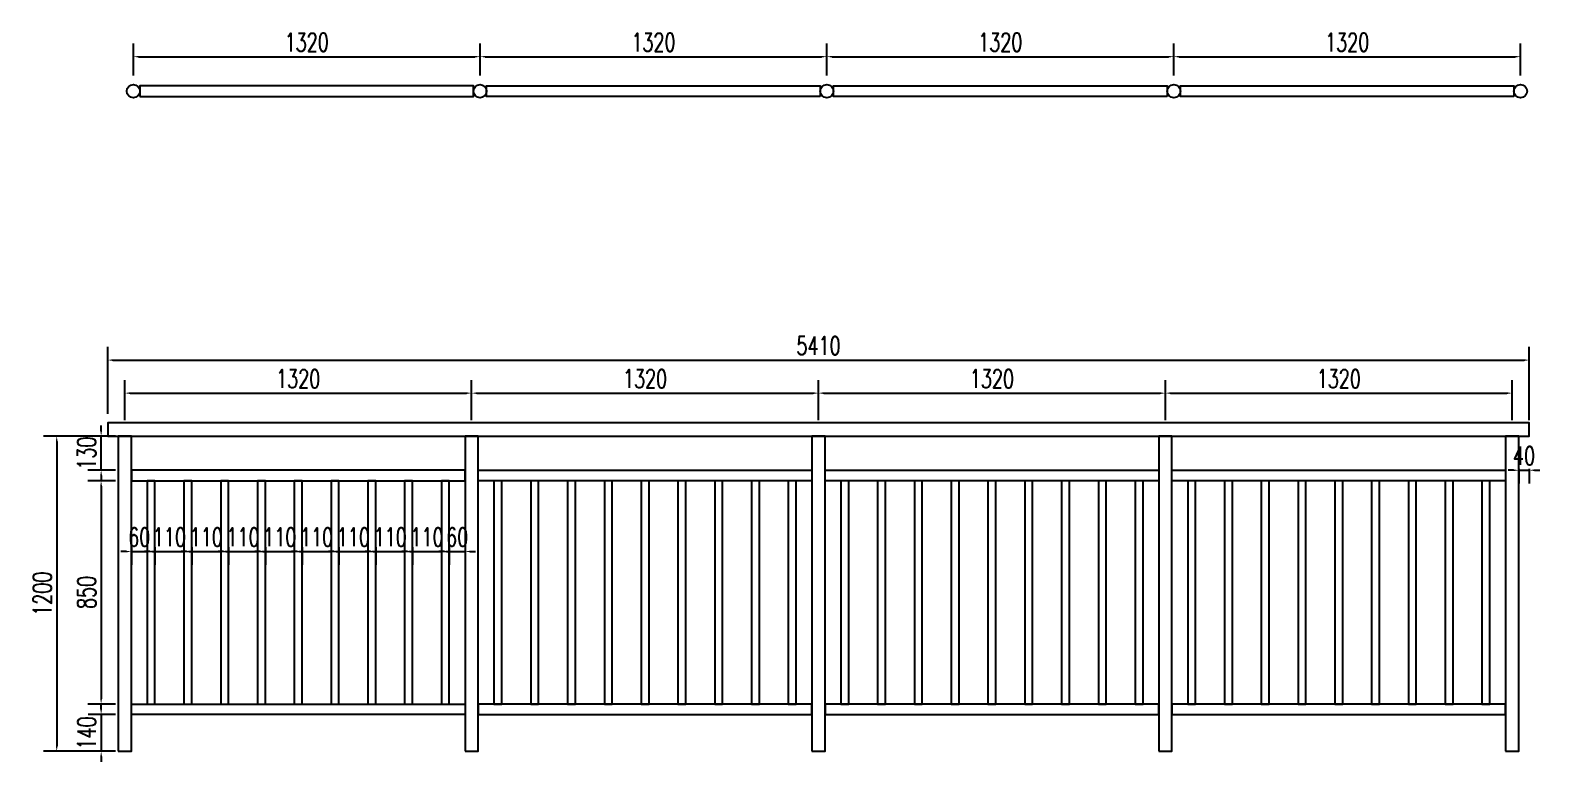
# Model space of a CAD drawing. Header units: millimetres. Extents: x -2430464 to 225692, y -180 to 1805330.
# Drawn here: x -1502215 to -1496470, y 608733 to 611519 of the extents above; entities that cross this region are included whole.
import ezdxf

# ---------------------------------------------------------------- set-up
doc = ezdxf.new("R2010")
doc.units = ezdxf.units.MM
doc.header["$LTSCALE"] = 1000
doc.layers.get('0').update_dxf_attribs({"linetype": 'CONTINUOUS'})
doc.layers.get('DEFPOINTS').update_dxf_attribs({"linetype": 'CONTINUOUS'})
doc.layers.add('W-PLASTIC_RAILINGS塑木栏杆', color=6, linetype='CONTINUOUS')
doc.layers.add('W-WOOD_FLOOR木地板', color=30, linetype='CONTINUOUS')
doc.styles.add('STANDARD_T3', font='simplex.shx', dxfattribs={"width": 0.7, "bigfont": 'gbcbig.shx'})
doc.dimstyles.new('W&&20', dxfattribs={"dimtxt": 70, "dimasz": 20, "dimexe": 50, "dimexo": 60, "dimgap": 20, "dimtad": 1, "dimdec": 0, "dimzin": 0, "dimdsep": 46, "dimtxsty": 'STANDARD_T3', "dimcen": 0.09, "dimclrd": 1, "dimclre": 1, "dimclrt": 7, "dimazin": 2, "dimtfac": 1, "dimtdec": 0, "dimtix": 1, "dimtmove": 2, "dimatfit": 3, "dimfxl": 0, "dimtolj": 1, "dimtzin": 0, "dimarcsym": 0})

# ---------------------------------------------------------------- blocks, each defined once
blk = doc.blocks.new('*U1261')
at = {"layer": 'W-PLASTIC_RAILINGS塑木栏杆'}
blk.add_lwpolyline([(-15, -420), (15, -420), (15, 430), (-15, 430)], close=True, dxfattribs=at)
blk = doc.blocks.new('*U1262')
at = {"layer": 'W-PLASTIC_RAILINGS塑木栏杆', "color": 0, "linetype": 'ByBlock', "lineweight": -2, "transparency": 16777216}
for p in [(0, 0), (140, 0), (280, 0), (420, 0), (560, 0), (700, 0), (840, 0), (980, 0), (1120, 0)]:
    blk.add_blockref('*U1261', p, dxfattribs=at)
blk = doc.blocks.new('*D1274')
at = {"layer": 'DEFPOINTS', "color": 0, "transparency": 16777216}
for p in [(-1501919.8, 609973.4), (-1502113.8, 608773.4), (-1501879.8, 608773.4)]:
    blk.add_point(p, dxfattribs=at)
at = {"layer": 'W-WOOD_FLOOR木地板', "color": 1, "lineweight": -2, "transparency": 16777216}
for p, q in [((-1501979.8, 609973.4), (-1502163.8, 609973.4)), ((-1502113.8, 609953.4), (-1502113.8, 608793.4)), ((-1501939.8, 608773.4), (-1502163.8, 608773.4))]:
    blk.add_line(p, q, dxfattribs=at)
at = {"layer": 'W-WOOD_FLOOR木地板', "color": 1, "transparency": 16777216}
for points in [[(-1502117.1, 609953.4), (-1502110.4, 609953.4), (-1502113.8, 609973.4)], [(-1502117.1, 608793.4), (-1502110.4, 608793.4), (-1502113.8, 608773.4)]]:
    blk.add_solid(points, dxfattribs=at)
at = {"layer": 'W-WOOD_FLOOR木地板', "color": 7, "transparency": 16777216, "insert": (-1502168.8, 609373.4), "char_height": 70, "attachment_point": 5, "rotation": 90, "style": 'STANDARD_T3'}
blk.add_mtext('\\A1;1200', dxfattribs=at)
blk = doc.blocks.new('*D1263')
at = {"layer": 'DEFPOINTS', "color": 0, "transparency": 16777216}
for p in [(-1501829.8, 609803.4), (-1501944.8, 608953.4), (-1501829.8, 608953.4)]:
    blk.add_point(p, dxfattribs=at)
at = {"layer": 'W-WOOD_FLOOR木地板', "color": 1, "lineweight": -2, "transparency": 16777216}
for p, q in [((-1501889.8, 609803.4), (-1501994.8, 609803.4)), ((-1501944.8, 609783.4), (-1501944.8, 608973.4)), ((-1501889.8, 608953.4), (-1501994.8, 608953.4))]:
    blk.add_line(p, q, dxfattribs=at)
at = {"layer": 'W-WOOD_FLOOR木地板', "color": 1, "transparency": 16777216}
for points in [[(-1501948.1, 609783.4), (-1501941.4, 609783.4), (-1501944.8, 609803.4)], [(-1501948.1, 608973.4), (-1501941.4, 608973.4), (-1501944.8, 608953.4)]]:
    blk.add_solid(points, dxfattribs=at)
at = {"layer": 'W-WOOD_FLOOR木地板', "color": 7, "transparency": 16777216, "insert": (-1501999.8, 609378.4), "char_height": 70, "attachment_point": 5, "rotation": 90, "style": 'STANDARD_T3'}
blk.add_mtext('\\A1;850', dxfattribs=at)
blk = doc.blocks.new('*D1264')
at = {"layer": 'DEFPOINTS', "color": 0, "transparency": 16777216}
for p in [(-1501944.8, 609973.4), (-1501829.8, 609973.4), (-1501829.8, 609843.4)]:
    blk.add_point(p, dxfattribs=at)
at = {"layer": 'W-WOOD_FLOOR木地板', "color": 1, "lineweight": -2, "transparency": 16777216}
for p, q in [((-1501944.8, 609993.4), (-1501944.8, 610013.4)), ((-1501889.8, 609973.4), (-1501994.8, 609973.4)), ((-1501944.8, 609843.4), (-1501944.8, 609973.4)), ((-1501889.8, 609843.4), (-1501994.8, 609843.4)), ((-1501944.8, 609823.4), (-1501944.8, 609803.4))]:
    blk.add_line(p, q, dxfattribs=at)
at = {"layer": 'W-WOOD_FLOOR木地板', "color": 1, "transparency": 16777216}
for points in [[(-1501948.1, 609993.4), (-1501941.4, 609993.4), (-1501944.8, 609973.4)], [(-1501948.1, 609823.4), (-1501941.4, 609823.4), (-1501944.8, 609843.4)]]:
    blk.add_solid(points, dxfattribs=at)
at = {"layer": 'W-WOOD_FLOOR木地板', "color": 7, "transparency": 16777216, "insert": (-1501999.8, 609908.4), "char_height": 70, "attachment_point": 5, "rotation": 90, "style": 'STANDARD_T3'}
blk.add_mtext('\\A1;130', dxfattribs=at)
blk = doc.blocks.new('*D1275')
at = {"layer": 'DEFPOINTS', "color": 0, "transparency": 16777216}
for p in [(-1501829.8, 608913.4), (-1501944.7, 608773.4), (-1501829.8, 608773.4)]:
    blk.add_point(p, dxfattribs=at)
at = {"layer": 'W-WOOD_FLOOR木地板', "color": 1, "lineweight": -2, "transparency": 16777216}
for p, q in [((-1501889.8, 608913.4), (-1501994.7, 608913.4)), ((-1501944.7, 608933.4), (-1501944.7, 608953.4)), ((-1501944.7, 608913.4), (-1501944.7, 608773.4)), ((-1501889.8, 608773.4), (-1501994.7, 608773.4)), ((-1501944.7, 608753.4), (-1501944.7, 608733.4))]:
    blk.add_line(p, q, dxfattribs=at)
at = {"layer": 'W-WOOD_FLOOR木地板', "color": 1, "transparency": 16777216}
for points in [[(-1501948, 608933.4), (-1501941.4, 608933.4), (-1501944.7, 608913.4)], [(-1501948, 608753.4), (-1501941.4, 608753.4), (-1501944.7, 608773.4)]]:
    blk.add_solid(points, dxfattribs=at)
at = {"layer": 'W-WOOD_FLOOR木地板', "color": 7, "transparency": 16777216, "insert": (-1501999.7, 608843.4), "char_height": 70, "attachment_point": 5, "rotation": 90, "style": 'STANDARD_T3'}
blk.add_mtext('\\A1;140', dxfattribs=at)
blk = doc.blocks.new('*D1276')
at = {"layer": 'DEFPOINTS', "color": 0, "transparency": 16777216}
for p in [(-1500534.8, 610136.9), (-1501854.8, 609973.4), (-1500534.8, 609973.4)]:
    blk.add_point(p, dxfattribs=at)
at = {"layer": 'W-WOOD_FLOOR木地板', "color": 1, "lineweight": -2, "transparency": 16777216}
for p, q in [((-1501854.8, 610033.4), (-1501854.8, 610186.9)), ((-1500534.8, 610033.4), (-1500534.8, 610186.9)), ((-1501834.8, 610136.9), (-1500554.8, 610136.9))]:
    blk.add_line(p, q, dxfattribs=at)
at = {"layer": 'W-WOOD_FLOOR木地板', "color": 1, "transparency": 16777216}
for points in [[(-1501834.8, 610140.2), (-1501834.8, 610133.6), (-1501854.8, 610136.9)], [(-1500554.8, 610140.2), (-1500554.8, 610133.6), (-1500534.8, 610136.9)]]:
    blk.add_solid(points, dxfattribs=at)
at = {"layer": 'W-WOOD_FLOOR木地板', "color": 7, "transparency": 16777216, "insert": (-1501194.8, 610191.9), "char_height": 70, "attachment_point": 5, "style": 'STANDARD_T3'}
blk.add_mtext('\\A1;1320', dxfattribs=at)
blk = doc.blocks.new('*D1277')
at = {"layer": 'DEFPOINTS', "color": 0, "transparency": 16777216}
for p in [(-1499214.8, 610136.9), (-1500534.8, 609973.4), (-1499214.8, 609973.4)]:
    blk.add_point(p, dxfattribs=at)
at = {"layer": 'W-WOOD_FLOOR木地板', "color": 1, "lineweight": -2, "transparency": 16777216}
for p, q in [((-1500534.8, 610033.4), (-1500534.8, 610186.9)), ((-1499214.8, 610033.4), (-1499214.8, 610186.9)), ((-1500514.8, 610136.9), (-1499234.8, 610136.9))]:
    blk.add_line(p, q, dxfattribs=at)
at = {"layer": 'W-WOOD_FLOOR木地板', "color": 1, "transparency": 16777216}
for points in [[(-1500514.8, 610140.2), (-1500514.8, 610133.6), (-1500534.8, 610136.9)], [(-1499234.8, 610140.2), (-1499234.8, 610133.6), (-1499214.8, 610136.9)]]:
    blk.add_solid(points, dxfattribs=at)
at = {"layer": 'W-WOOD_FLOOR木地板', "color": 7, "transparency": 16777216, "insert": (-1499874.8, 610191.9), "char_height": 70, "attachment_point": 5, "style": 'STANDARD_T3'}
blk.add_mtext('\\A1;1320', dxfattribs=at)
blk = doc.blocks.new('*D1278')
at = {"layer": 'DEFPOINTS', "color": 0, "transparency": 16777216}
for p in [(-1497894.8, 610136.9), (-1499214.8, 609973.4), (-1497894.8, 609973.4)]:
    blk.add_point(p, dxfattribs=at)
at = {"layer": 'W-WOOD_FLOOR木地板', "color": 1, "lineweight": -2, "transparency": 16777216}
for p, q in [((-1499214.8, 610033.4), (-1499214.8, 610186.9)), ((-1497894.8, 610033.4), (-1497894.8, 610186.9)), ((-1499194.8, 610136.9), (-1497914.8, 610136.9))]:
    blk.add_line(p, q, dxfattribs=at)
at = {"layer": 'W-WOOD_FLOOR木地板', "color": 1, "transparency": 16777216}
for points in [[(-1499194.8, 610140.2), (-1499194.8, 610133.6), (-1499214.8, 610136.9)], [(-1497914.8, 610140.2), (-1497914.8, 610133.6), (-1497894.8, 610136.9)]]:
    blk.add_solid(points, dxfattribs=at)
at = {"layer": 'W-WOOD_FLOOR木地板', "color": 7, "transparency": 16777216, "insert": (-1498554.8, 610191.9), "char_height": 70, "attachment_point": 5, "style": 'STANDARD_T3'}
blk.add_mtext('\\A1;1320', dxfattribs=at)
blk = doc.blocks.new('*D1279')
at = {"layer": 'DEFPOINTS', "color": 0, "transparency": 16777216}
for p in [(-1501829.8, 609610.9), (-1501769.8, 609615.9), (-1501769.8, 609533.9)]:
    blk.add_point(p, dxfattribs=at)
at = {"layer": 'W-WOOD_FLOOR木地板', "color": 1, "lineweight": -2, "transparency": 16777216}
for p, q in [((-1501829.8, 609550.9), (-1501829.8, 609483.9)), ((-1501769.8, 609555.9), (-1501769.8, 609483.9)), ((-1501849.8, 609533.9), (-1501869.8, 609533.9)), ((-1501829.8, 609533.9), (-1501769.8, 609533.9)), ((-1501749.8, 609533.9), (-1501729.8, 609533.9))]:
    blk.add_line(p, q, dxfattribs=at)
at = {"layer": 'W-WOOD_FLOOR木地板', "color": 1, "transparency": 16777216}
for points in [[(-1501849.8, 609537.2), (-1501849.8, 609530.6), (-1501829.8, 609533.9)], [(-1501749.8, 609537.2), (-1501749.8, 609530.6), (-1501769.8, 609533.9)]]:
    blk.add_solid(points, dxfattribs=at)
at = {"layer": 'W-WOOD_FLOOR木地板', "color": 7, "transparency": 16777216, "insert": (-1501799.8, 609588.9), "char_height": 70, "attachment_point": 5, "style": 'STANDARD_T3'}
blk.add_mtext('\\A1;60', dxfattribs=at)
blk = doc.blocks.new('*D1265')
at = {"layer": 'DEFPOINTS', "color": 0, "transparency": 16777216}
for p in [(-1501739.8, 609610.9), (-1501629.8, 609610.9), (-1501629.8, 609533.9)]:
    blk.add_point(p, dxfattribs=at)
at = {"layer": 'W-WOOD_FLOOR木地板', "color": 1, "lineweight": -2, "transparency": 16777216}
for p, q in [((-1501739.8, 609550.9), (-1501739.8, 609483.9)), ((-1501629.8, 609550.9), (-1501629.8, 609483.9)), ((-1501759.8, 609533.9), (-1501779.8, 609533.9)), ((-1501739.8, 609533.9), (-1501629.8, 609533.9)), ((-1501609.8, 609533.9), (-1501589.8, 609533.9))]:
    blk.add_line(p, q, dxfattribs=at)
at = {"layer": 'W-WOOD_FLOOR木地板', "color": 1, "transparency": 16777216}
for points in [[(-1501759.8, 609537.2), (-1501759.8, 609530.6), (-1501739.8, 609533.9)], [(-1501609.8, 609537.2), (-1501609.8, 609530.6), (-1501629.8, 609533.9)]]:
    blk.add_solid(points, dxfattribs=at)
at = {"layer": 'W-WOOD_FLOOR木地板', "color": 7, "transparency": 16777216, "insert": (-1501684.8, 609588.9), "char_height": 70, "attachment_point": 5, "style": 'STANDARD_T3'}
blk.add_mtext('\\A1;110', dxfattribs=at)
blk = doc.blocks.new('*D1280')
at = {"layer": 'DEFPOINTS', "color": 0, "transparency": 16777216}
for p in [(-1496574.8, 610136.9), (-1497894.8, 609973.4), (-1496574.8, 609973.4)]:
    blk.add_point(p, dxfattribs=at)
at = {"layer": 'W-WOOD_FLOOR木地板', "color": 1, "lineweight": -2, "transparency": 16777216}
for p, q in [((-1497894.8, 610033.4), (-1497894.8, 610186.9)), ((-1496574.8, 610033.4), (-1496574.8, 610186.9)), ((-1497874.8, 610136.9), (-1496594.8, 610136.9))]:
    blk.add_line(p, q, dxfattribs=at)
at = {"layer": 'W-WOOD_FLOOR木地板', "color": 1, "transparency": 16777216}
for points in [[(-1497874.8, 610140.2), (-1497874.8, 610133.6), (-1497894.8, 610136.9)], [(-1496594.8, 610140.2), (-1496594.8, 610133.6), (-1496574.8, 610136.9)]]:
    blk.add_solid(points, dxfattribs=at)
at = {"layer": 'W-WOOD_FLOOR木地板', "color": 7, "transparency": 16777216, "insert": (-1497234.8, 610191.9), "char_height": 70, "attachment_point": 5, "style": 'STANDARD_T3'}
blk.add_mtext('\\A1;1320', dxfattribs=at)
blk = doc.blocks.new('*D1271')
at = {"layer": 'DEFPOINTS', "color": 0, "transparency": 16777216}
for p in [(-1501599.8, 609610.9), (-1501489.8, 609610.9), (-1501489.8, 609533.9)]:
    blk.add_point(p, dxfattribs=at)
at = {"layer": 'W-WOOD_FLOOR木地板', "color": 1, "lineweight": -2, "transparency": 16777216}
for p, q in [((-1501599.8, 609550.9), (-1501599.8, 609483.9)), ((-1501489.8, 609550.9), (-1501489.8, 609483.9)), ((-1501619.8, 609533.9), (-1501639.8, 609533.9)), ((-1501599.8, 609533.9), (-1501489.8, 609533.9)), ((-1501469.8, 609533.9), (-1501449.8, 609533.9))]:
    blk.add_line(p, q, dxfattribs=at)
at = {"layer": 'W-WOOD_FLOOR木地板', "color": 1, "transparency": 16777216}
for points in [[(-1501619.8, 609537.2), (-1501619.8, 609530.6), (-1501599.8, 609533.9)], [(-1501469.8, 609537.2), (-1501469.8, 609530.6), (-1501489.8, 609533.9)]]:
    blk.add_solid(points, dxfattribs=at)
at = {"layer": 'W-WOOD_FLOOR木地板', "color": 7, "transparency": 16777216, "insert": (-1501544.8, 609588.9), "char_height": 70, "attachment_point": 5, "style": 'STANDARD_T3'}
blk.add_mtext('\\A1;110', dxfattribs=at)
blk = doc.blocks.new('*D1272')
at = {"layer": 'DEFPOINTS', "color": 0, "transparency": 16777216}
for p in [(-1501459.8, 609610.9), (-1501349.8, 609610.9), (-1501349.8, 609533.9)]:
    blk.add_point(p, dxfattribs=at)
at = {"layer": 'W-WOOD_FLOOR木地板', "color": 1, "lineweight": -2, "transparency": 16777216}
for p, q in [((-1501459.8, 609550.9), (-1501459.8, 609483.9)), ((-1501349.8, 609550.9), (-1501349.8, 609483.9)), ((-1501479.8, 609533.9), (-1501499.8, 609533.9)), ((-1501459.8, 609533.9), (-1501349.8, 609533.9)), ((-1501329.8, 609533.9), (-1501309.8, 609533.9))]:
    blk.add_line(p, q, dxfattribs=at)
at = {"layer": 'W-WOOD_FLOOR木地板', "color": 1, "transparency": 16777216}
for points in [[(-1501479.8, 609537.2), (-1501479.8, 609530.6), (-1501459.8, 609533.9)], [(-1501329.8, 609537.2), (-1501329.8, 609530.6), (-1501349.8, 609533.9)]]:
    blk.add_solid(points, dxfattribs=at)
at = {"layer": 'W-WOOD_FLOOR木地板', "color": 7, "transparency": 16777216, "insert": (-1501404.8, 609588.9), "char_height": 70, "attachment_point": 5, "style": 'STANDARD_T3'}
blk.add_mtext('\\A1;110', dxfattribs=at)
blk = doc.blocks.new('*D1273')
at = {"layer": 'DEFPOINTS', "color": 0, "transparency": 16777216}
for p in [(-1501319.8, 609610.9), (-1501209.8, 609610.9), (-1501209.8, 609533.9)]:
    blk.add_point(p, dxfattribs=at)
at = {"layer": 'W-WOOD_FLOOR木地板', "color": 1, "lineweight": -2, "transparency": 16777216}
for p, q in [((-1501319.8, 609550.9), (-1501319.8, 609483.9)), ((-1501209.8, 609550.9), (-1501209.8, 609483.9)), ((-1501339.8, 609533.9), (-1501359.8, 609533.9)), ((-1501319.8, 609533.9), (-1501209.8, 609533.9)), ((-1501189.8, 609533.9), (-1501169.8, 609533.9))]:
    blk.add_line(p, q, dxfattribs=at)
at = {"layer": 'W-WOOD_FLOOR木地板', "color": 1, "transparency": 16777216}
for points in [[(-1501339.8, 609537.2), (-1501339.8, 609530.6), (-1501319.8, 609533.9)], [(-1501189.8, 609537.2), (-1501189.8, 609530.6), (-1501209.8, 609533.9)]]:
    blk.add_solid(points, dxfattribs=at)
at = {"layer": 'W-WOOD_FLOOR木地板', "color": 7, "transparency": 16777216, "insert": (-1501264.8, 609588.9), "char_height": 70, "attachment_point": 5, "style": 'STANDARD_T3'}
blk.add_mtext('\\A1;110', dxfattribs=at)
blk = doc.blocks.new('*D1266')
at = {"layer": 'DEFPOINTS', "color": 0, "transparency": 16777216}
for p in [(-1501179.8, 609610.9), (-1501069.8, 609610.9), (-1501069.8, 609533.9)]:
    blk.add_point(p, dxfattribs=at)
at = {"layer": 'W-WOOD_FLOOR木地板', "color": 1, "lineweight": -2, "transparency": 16777216}
for p, q in [((-1501179.8, 609550.9), (-1501179.8, 609483.9)), ((-1501069.8, 609550.9), (-1501069.8, 609483.9)), ((-1501199.8, 609533.9), (-1501219.8, 609533.9)), ((-1501179.8, 609533.9), (-1501069.8, 609533.9)), ((-1501049.8, 609533.9), (-1501029.8, 609533.9))]:
    blk.add_line(p, q, dxfattribs=at)
at = {"layer": 'W-WOOD_FLOOR木地板', "color": 1, "transparency": 16777216}
for points in [[(-1501199.8, 609537.2), (-1501199.8, 609530.6), (-1501179.8, 609533.9)], [(-1501049.8, 609537.2), (-1501049.8, 609530.6), (-1501069.8, 609533.9)]]:
    blk.add_solid(points, dxfattribs=at)
at = {"layer": 'W-WOOD_FLOOR木地板', "color": 7, "transparency": 16777216, "insert": (-1501124.8, 609588.9), "char_height": 70, "attachment_point": 5, "style": 'STANDARD_T3'}
blk.add_mtext('\\A1;110', dxfattribs=at)
blk = doc.blocks.new('*D1267')
at = {"layer": 'DEFPOINTS', "color": 0, "transparency": 16777216}
for p in [(-1501039.8, 609610.9), (-1500929.8, 609610.9), (-1500929.8, 609533.9)]:
    blk.add_point(p, dxfattribs=at)
at = {"layer": 'W-WOOD_FLOOR木地板', "color": 1, "lineweight": -2, "transparency": 16777216}
for p, q in [((-1501039.8, 609550.9), (-1501039.8, 609483.9)), ((-1500929.8, 609550.9), (-1500929.8, 609483.9)), ((-1501059.8, 609533.9), (-1501079.8, 609533.9)), ((-1501039.8, 609533.9), (-1500929.8, 609533.9)), ((-1500909.8, 609533.9), (-1500889.8, 609533.9))]:
    blk.add_line(p, q, dxfattribs=at)
at = {"layer": 'W-WOOD_FLOOR木地板', "color": 1, "transparency": 16777216}
for points in [[(-1501059.8, 609537.2), (-1501059.8, 609530.6), (-1501039.8, 609533.9)], [(-1500909.8, 609537.2), (-1500909.8, 609530.6), (-1500929.8, 609533.9)]]:
    blk.add_solid(points, dxfattribs=at)
at = {"layer": 'W-WOOD_FLOOR木地板', "color": 7, "transparency": 16777216, "insert": (-1500984.8, 609588.9), "char_height": 70, "attachment_point": 5, "style": 'STANDARD_T3'}
blk.add_mtext('\\A1;110', dxfattribs=at)
blk = doc.blocks.new('*D1268')
at = {"layer": 'DEFPOINTS', "color": 0, "transparency": 16777216}
for p in [(-1500899.8, 609610.9), (-1500789.8, 609610.9), (-1500789.8, 609533.9)]:
    blk.add_point(p, dxfattribs=at)
at = {"layer": 'W-WOOD_FLOOR木地板', "color": 1, "lineweight": -2, "transparency": 16777216}
for p, q in [((-1500899.8, 609550.9), (-1500899.8, 609483.9)), ((-1500789.8, 609550.9), (-1500789.8, 609483.9)), ((-1500919.8, 609533.9), (-1500939.8, 609533.9)), ((-1500899.8, 609533.9), (-1500789.8, 609533.9)), ((-1500769.8, 609533.9), (-1500749.8, 609533.9))]:
    blk.add_line(p, q, dxfattribs=at)
at = {"layer": 'W-WOOD_FLOOR木地板', "color": 1, "transparency": 16777216}
for points in [[(-1500919.8, 609537.2), (-1500919.8, 609530.6), (-1500899.8, 609533.9)], [(-1500769.8, 609537.2), (-1500769.8, 609530.6), (-1500789.8, 609533.9)]]:
    blk.add_solid(points, dxfattribs=at)
at = {"layer": 'W-WOOD_FLOOR木地板', "color": 7, "transparency": 16777216, "insert": (-1500844.8, 609588.9), "char_height": 70, "attachment_point": 5, "style": 'STANDARD_T3'}
blk.add_mtext('\\A1;110', dxfattribs=at)
blk = doc.blocks.new('*D1269')
at = {"layer": 'DEFPOINTS', "color": 0, "transparency": 16777216}
for p in [(-1500759.8, 609610.9), (-1500649.8, 609610.9), (-1500649.8, 609533.9)]:
    blk.add_point(p, dxfattribs=at)
at = {"layer": 'W-WOOD_FLOOR木地板', "color": 1, "lineweight": -2, "transparency": 16777216}
for p, q in [((-1500759.8, 609550.9), (-1500759.8, 609483.9)), ((-1500649.8, 609550.9), (-1500649.8, 609483.9)), ((-1500779.8, 609533.9), (-1500799.8, 609533.9)), ((-1500759.8, 609533.9), (-1500649.8, 609533.9)), ((-1500629.8, 609533.9), (-1500609.8, 609533.9))]:
    blk.add_line(p, q, dxfattribs=at)
at = {"layer": 'W-WOOD_FLOOR木地板', "color": 1, "transparency": 16777216}
for points in [[(-1500779.8, 609537.2), (-1500779.8, 609530.6), (-1500759.8, 609533.9)], [(-1500629.8, 609537.2), (-1500629.8, 609530.6), (-1500649.8, 609533.9)]]:
    blk.add_solid(points, dxfattribs=at)
at = {"layer": 'W-WOOD_FLOOR木地板', "color": 7, "transparency": 16777216, "insert": (-1500704.8, 609588.9), "char_height": 70, "attachment_point": 5, "style": 'STANDARD_T3'}
blk.add_mtext('\\A1;110', dxfattribs=at)
blk = doc.blocks.new('*D1270')
at = {"layer": 'DEFPOINTS', "color": 0, "transparency": 16777216}
for p in [(-1500619.8, 609610.9), (-1500559.8, 609610.9), (-1500559.8, 609533.9)]:
    blk.add_point(p, dxfattribs=at)
at = {"layer": 'W-WOOD_FLOOR木地板', "color": 1, "lineweight": -2, "transparency": 16777216}
for p, q in [((-1500619.8, 609550.9), (-1500619.8, 609483.9)), ((-1500559.8, 609550.9), (-1500559.8, 609483.9)), ((-1500639.8, 609533.9), (-1500659.8, 609533.9)), ((-1500619.8, 609533.9), (-1500559.8, 609533.9)), ((-1500539.8, 609533.9), (-1500519.8, 609533.9))]:
    blk.add_line(p, q, dxfattribs=at)
at = {"layer": 'W-WOOD_FLOOR木地板', "color": 1, "transparency": 16777216}
for points in [[(-1500639.8, 609537.2), (-1500639.8, 609530.6), (-1500619.8, 609533.9)], [(-1500539.8, 609537.2), (-1500539.8, 609530.6), (-1500559.8, 609533.9)]]:
    blk.add_solid(points, dxfattribs=at)
at = {"layer": 'W-WOOD_FLOOR木地板', "color": 7, "transparency": 16777216, "insert": (-1500589.8, 609588.9), "char_height": 70, "attachment_point": 5, "style": 'STANDARD_T3'}
blk.add_mtext('\\A1;60', dxfattribs=at)
blk = doc.blocks.new('*D2132')
at = {"color": 1, "lineweight": -2, "transparency": 16777216}
for p, q in [((-1496569.8, 609843.4), (-1496589.8, 609843.4)), ((-1496549.8, 609848.4), (-1496549.8, 609793.4)), ((-1496549.8, 609843.4), (-1496509.8, 609843.4)), ((-1496509.8, 609848.4), (-1496509.8, 609793.4)), ((-1496489.8, 609843.4), (-1496469.8, 609843.4))]:
    blk.add_line(p, q, dxfattribs=at)
at = {"color": 1, "transparency": 16777216}
for points in [[(-1496569.8, 609846.7), (-1496569.8, 609840.1), (-1496549.8, 609843.4)], [(-1496489.8, 609846.7), (-1496489.8, 609840.1), (-1496509.8, 609843.4)]]:
    blk.add_solid(points, dxfattribs=at)
at = {"layer": 'DEFPOINTS', "color": 0, "transparency": 16777216}
for p in [(-1496549.8, 609973.4), (-1496509.8, 609973.4), (-1496509.8, 609843.4)]:
    blk.add_point(p, dxfattribs=at)
at = {"color": 7, "transparency": 16777216, "insert": (-1496529.8, 609898.4), "char_height": 70, "attachment_point": 5, "style": 'STANDARD_T3'}
blk.add_mtext('\\A1;40', dxfattribs=at)
blk = doc.blocks.new('*D2134')
at = {"layer": 'DEFPOINTS', "color": 0, "transparency": 16777216}
for p in [(-1496509.8, 610262.6), (-1501919.8, 609998.4), (-1496509.8, 609973.4)]:
    blk.add_point(p, dxfattribs=at)
at = {"layer": 'W-WOOD_FLOOR木地板', "color": 1, "lineweight": -2, "transparency": 16777216}
for p, q in [((-1501919.8, 610058.4), (-1501919.8, 610312.6)), ((-1496509.8, 610033.4), (-1496509.8, 610312.6)), ((-1501899.8, 610262.6), (-1496529.8, 610262.6))]:
    blk.add_line(p, q, dxfattribs=at)
at = {"layer": 'W-WOOD_FLOOR木地板', "color": 1, "transparency": 16777216}
for points in [[(-1501899.8, 610266), (-1501899.8, 610259.3), (-1501919.8, 610262.6)], [(-1496529.8, 610266), (-1496529.8, 610259.3), (-1496509.8, 610262.6)]]:
    blk.add_solid(points, dxfattribs=at)
at = {"layer": 'W-WOOD_FLOOR木地板', "color": 7, "transparency": 16777216, "insert": (-1499214.8, 610317.6), "char_height": 70, "attachment_point": 5, "style": 'STANDARD_T3'}
blk.add_mtext('\\A1;5410', dxfattribs=at)
blk = doc.blocks.new('*D2344')
at = {"color": 1, "lineweight": -2, "transparency": 16777216}
for p, q in [((-1501822.2, 611346.7), (-1501822.2, 611467.7)), ((-1500502.7, 611346.7), (-1500502.7, 611467.7)), ((-1501802.2, 611417.7), (-1500522.7, 611417.7))]:
    blk.add_line(p, q, dxfattribs=at)
at = {"color": 1, "transparency": 16777216}
for points in [[(-1501802.2, 611421), (-1501802.2, 611414.4), (-1501822.2, 611417.7)], [(-1500522.7, 611421), (-1500522.7, 611414.4), (-1500502.7, 611417.7)]]:
    blk.add_solid(points, dxfattribs=at)
at = {"layer": 'DEFPOINTS', "color": 0, "transparency": 16777216}
for p in [(-1500502.7, 611417.7), (-1501822.2, 611286.7), (-1500502.7, 611286.7)]:
    blk.add_point(p, dxfattribs=at)
at = {"color": 7, "transparency": 16777216, "insert": (-1501162.4, 611472.7), "char_height": 70, "attachment_point": 5, "style": 'STANDARD_T3'}
blk.add_mtext('\\A1;1320', dxfattribs=at)
blk = doc.blocks.new('*D2345')
at = {"color": 1, "lineweight": -2, "transparency": 16777216}
for p, q in [((-1500502.7, 611346.7), (-1500502.7, 611467.7)), ((-1499183.2, 611346.7), (-1499183.2, 611467.7)), ((-1500482.7, 611417.7), (-1499203.2, 611417.7))]:
    blk.add_line(p, q, dxfattribs=at)
at = {"color": 1, "transparency": 16777216}
for points in [[(-1500482.7, 611421), (-1500482.7, 611414.4), (-1500502.7, 611417.7)], [(-1499203.2, 611421), (-1499203.2, 611414.4), (-1499183.2, 611417.7)]]:
    blk.add_solid(points, dxfattribs=at)
at = {"layer": 'DEFPOINTS', "color": 0, "transparency": 16777216}
for p in [(-1499183.2, 611417.7), (-1500502.7, 611286.7), (-1499183.2, 611286.7)]:
    blk.add_point(p, dxfattribs=at)
at = {"color": 7, "transparency": 16777216, "insert": (-1499842.9, 611472.7), "char_height": 70, "attachment_point": 5, "style": 'STANDARD_T3'}
blk.add_mtext('\\A1;1320', dxfattribs=at)
blk = doc.blocks.new('*D2346')
at = {"color": 1, "lineweight": -2, "transparency": 16777216}
for p, q in [((-1499183.2, 611346.7), (-1499183.2, 611467.7)), ((-1497862.7, 611346.7), (-1497862.7, 611467.7)), ((-1499163.2, 611417.7), (-1497882.7, 611417.7))]:
    blk.add_line(p, q, dxfattribs=at)
at = {"color": 1, "transparency": 16777216}
for points in [[(-1499163.2, 611421), (-1499163.2, 611414.4), (-1499183.2, 611417.7)], [(-1497882.7, 611421), (-1497882.7, 611414.4), (-1497862.7, 611417.7)]]:
    blk.add_solid(points, dxfattribs=at)
at = {"layer": 'DEFPOINTS', "color": 0, "transparency": 16777216}
for p in [(-1497862.7, 611417.7), (-1499183.2, 611286.7), (-1497862.7, 611286.7)]:
    blk.add_point(p, dxfattribs=at)
at = {"color": 7, "transparency": 16777216, "insert": (-1498522.9, 611472.7), "char_height": 70, "attachment_point": 5, "style": 'STANDARD_T3'}
blk.add_mtext('\\A1;1320', dxfattribs=at)
blk = doc.blocks.new('*D2347')
at = {"color": 1, "lineweight": -2, "transparency": 16777216}
for p, q in [((-1497862.7, 611346.7), (-1497862.7, 611467.7)), ((-1496543.2, 611346.7), (-1496543.2, 611467.7)), ((-1497842.7, 611417.7), (-1496563.2, 611417.7))]:
    blk.add_line(p, q, dxfattribs=at)
at = {"color": 1, "transparency": 16777216}
for points in [[(-1497842.7, 611421), (-1497842.7, 611414.4), (-1497862.7, 611417.7)], [(-1496563.2, 611421), (-1496563.2, 611414.4), (-1496543.2, 611417.7)]]:
    blk.add_solid(points, dxfattribs=at)
at = {"layer": 'DEFPOINTS', "color": 0, "transparency": 16777216}
for p in [(-1496543.2, 611417.7), (-1497862.7, 611286.7), (-1496543.2, 611286.7)]:
    blk.add_point(p, dxfattribs=at)
at = {"color": 7, "transparency": 16777216, "insert": (-1497202.9, 611472.7), "char_height": 70, "attachment_point": 5, "style": 'STANDARD_T3'}
blk.add_mtext('\\A1;1320', dxfattribs=at)
blk = doc.blocks.new('*U2750')
at = {"layer": 'W-PLASTIC_RAILINGS塑木栏杆'}
blk.add_lwpolyline([(-15, -420), (15, -420), (15, 430), (-15, 430)], close=True, dxfattribs=at)
blk = doc.blocks.new('*U2751')
at = {"layer": 'W-PLASTIC_RAILINGS塑木栏杆', "color": 0, "linetype": 'ByBlock', "lineweight": -2, "transparency": 16777216}
for p in [(0, 0), (140, 0), (280, 0), (420, 0), (560, 0), (700, 0), (840, 0), (980, 0), (1120, 0)]:
    blk.add_blockref('*U2750', p, dxfattribs=at)
blk = doc.blocks.new('*U2752')
at = {"layer": 'W-PLASTIC_RAILINGS塑木栏杆'}
blk.add_lwpolyline([(-15, -420), (15, -420), (15, 430), (-15, 430)], close=True, dxfattribs=at)
blk = doc.blocks.new('*U2753')
at = {"layer": 'W-PLASTIC_RAILINGS塑木栏杆', "color": 0, "linetype": 'ByBlock', "lineweight": -2, "transparency": 16777216}
for p in [(0, 0), (140, 0), (280, 0), (420, 0), (560, 0), (700, 0), (840, 0), (980, 0), (1120, 0)]:
    blk.add_blockref('*U2752', p, dxfattribs=at)
blk = doc.blocks.new('*U2754')
at = {"layer": 'W-PLASTIC_RAILINGS塑木栏杆'}
blk.add_lwpolyline([(-15, -420), (15, -420), (15, 430), (-15, 430)], close=True, dxfattribs=at)
blk = doc.blocks.new('*U2755')
at = {"layer": 'W-PLASTIC_RAILINGS塑木栏杆', "color": 0, "linetype": 'ByBlock', "lineweight": -2, "transparency": 16777216}
for p in [(0, 0), (140, 0), (280, 0), (420, 0), (560, 0), (700, 0), (840, 0), (980, 0), (1120, 0)]:
    blk.add_blockref('*U2754', p, dxfattribs=at)

msp = doc.modelspace()

# ---------------------------------------------------------------- linework, layer by layer
at = {"layer": 'W-PLASTIC_RAILINGS塑木栏杆'}
for points in [[(-1501797.19, 611266.68), (-1500527.69, 611266.68), (-1500527.69, 611306.68), (-1501797.19, 611306.68)], [(-1499208.19, 611266.68), (-1500477.69, 611266.68), (-1500477.69, 611306.68), (-1499208.19, 611306.68)], [(-1497887.69, 611266.68), (-1499158.19, 611266.68), (-1499158.19, 611306.68), (-1497887.69, 611306.68)], [(-1496568.19, 611266.68), (-1497837.69, 611266.68), (-1497837.69, 611306.68), (-1496568.19, 611306.68)], [(-1501919.78, 609973.41), (-1496509.78, 609973.41), (-1496509.78, 610023.41), (-1501919.78, 610023.41)], [(-1501879.78, 608773.41), (-1501829.78, 608773.41), (-1501829.78, 609973.41), (-1501879.78, 609973.41)], [(-1500559.78, 608773.41), (-1500509.78, 608773.41), (-1500509.78, 609973.41), (-1500559.78, 609973.41)], [(-1499239.78, 608773.41), (-1499189.78, 608773.41), (-1499189.78, 609973.41), (-1499239.78, 609973.41)], [(-1497919.78, 608773.41), (-1497869.78, 608773.41), (-1497869.78, 609973.41), (-1497919.78, 609973.41)], [(-1496599.78, 608773.41), (-1496549.78, 608773.41), (-1496549.78, 609973.41), (-1496599.78, 609973.41)], [(-1501829.78, 609803.41), (-1500559.78, 609803.41), (-1500559.78, 609843.41), (-1501829.78, 609843.41)], [(-1499239.78, 609803.41), (-1500509.78, 609803.41), (-1500509.78, 609843.41), (-1499239.78, 609843.41)], [(-1497919.78, 609803.41), (-1499189.78, 609803.41), (-1499189.78, 609843.41), (-1497919.78, 609843.41)], [(-1496599.78, 609803.41), (-1497869.78, 609803.41), (-1497869.78, 609843.41), (-1496599.78, 609843.41)], [(-1501829.78, 608953.41), (-1500559.78, 608953.41), (-1500559.78, 608913.41), (-1501829.78, 608913.41)], [(-1499239.78, 608953.41), (-1500509.78, 608953.41), (-1500509.78, 608913.41), (-1499239.78, 608913.41)], [(-1497919.78, 608953.41), (-1499189.78, 608953.41), (-1499189.78, 608913.41), (-1497919.78, 608913.41)], [(-1496599.78, 608953.41), (-1497869.78, 608953.41), (-1497869.78, 608913.41), (-1496599.78, 608913.41)]]:
    msp.add_lwpolyline(points, close=True, dxfattribs=at)
for centre in [(-1501822.19, 611286.68), (-1500502.69, 611286.68), (-1499183.19, 611286.68), (-1497862.69, 611286.68), (-1496543.19, 611286.68)]:
    msp.add_circle(centre, 25, dxfattribs=at)

# ---------------------------------------------------------------- block references
for name, p in [('*U1262', (-1501754.78, 609373.41)), ('*U2751', (-1500434.78, 609373.41)), ('*U2753', (-1499114.78, 609373.41)), ('*U2755', (-1497794.78, 609373.41))]:
    msp.add_blockref(name, p, dxfattribs=at)

# ---------------------------------------------------------------- dimensions: what is measured, and where the dimension line sits
for base, p1, p2, picture, middle in [((-1500502.68905674, 611417.70538442), (-1501822.18905674, 611286.67798291), (-1500502.68905674, 611286.67798291), '*D2344', (-1501162.43905674, 611472.70538442)), ((-1499183.18905674, 611417.70538442), (-1500502.68905674, 611286.67798291), (-1499183.18905674, 611286.67798291), '*D2345', (-1499842.93905674, 611472.70538442)), ((-1497862.68905674, 611417.70538442), (-1499183.18905674, 611286.67798291), (-1497862.68905674, 611286.67798291), '*D2346', (-1498522.93905674, 611472.70538442)), ((-1496543.18905674, 611417.70538442), (-1497862.68905674, 611286.67798291), (-1496543.18905674, 611286.67798291), '*D2347', (-1497202.93905674, 611472.70538442))]:
    dim = msp.add_linear_dim(base=base, p1=p1, p2=p2, dimstyle='W&&20')
    dim.commit()
    dim.dimension.update_dxf_attribs({"geometry": picture, "text_midpoint": middle})
at = {"color": 1}
dim = msp.add_linear_dim(base=(-1496509.78, 609843.41), p1=(-1496549.78, 609973.41), p2=(-1496509.78, 609973.41), dimstyle='W&&20', override={"dimfxl": 5, "dimfxlon": 1, "dimarcsym": 2}, dxfattribs=at)
dim.commit()
dim.dimension.update_dxf_attribs({"geometry": '*D2132', "text_midpoint": (-1496529.78, 609898.41)})
at = {"layer": 'W-WOOD_FLOOR木地板'}
for base, p1, p2, picture, middle in [((-1496509.78, 610262.64), (-1501919.78, 609998.41), (-1496509.78, 609973.41), '*D2134', (-1499214.78, 610317.64)), ((-1500534.78, 610136.91), (-1501854.78, 609973.41), (-1500534.78, 609973.41), '*D1276', (-1501194.78, 610191.91)), ((-1499214.78, 610136.91), (-1500534.78, 609973.41), (-1499214.78, 609973.41), '*D1277', (-1499874.78, 610191.91)), ((-1497894.78, 610136.91), (-1499214.78, 609973.41), (-1497894.78, 609973.41), '*D1278', (-1498554.78, 610191.91)), ((-1496574.78, 610136.91), (-1497894.78, 609973.41), (-1496574.78, 609973.41), '*D1280', (-1497234.78, 610191.91)), ((-1501769.78, 609533.91), (-1501829.78, 609610.91), (-1501769.78, 609615.86), '*D1279', (-1501799.78, 609588.91)), ((-1501629.78, 609533.91), (-1501739.78, 609610.91), (-1501629.78, 609610.91), '*D1265', (-1501684.78, 609588.91)), ((-1501489.78, 609533.91), (-1501599.78, 609610.91), (-1501489.78, 609610.91), '*D1271', (-1501544.78, 609588.91)), ((-1501349.78, 609533.91), (-1501459.78, 609610.91), (-1501349.78, 609610.91), '*D1272', (-1501404.78, 609588.91)), ((-1501209.78, 609533.91), (-1501319.78, 609610.91), (-1501209.78, 609610.91), '*D1273', (-1501264.78, 609588.91)), ((-1501069.78, 609533.91), (-1501179.78, 609610.91), (-1501069.78, 609610.91), '*D1266', (-1501124.78, 609588.91)), ((-1500929.78, 609533.91), (-1501039.78, 609610.91), (-1500929.78, 609610.91), '*D1267', (-1500984.78, 609588.91)), ((-1500789.78, 609533.91), (-1500899.78, 609610.91), (-1500789.78, 609610.91), '*D1268', (-1500844.78, 609588.91)), ((-1500649.78, 609533.91), (-1500759.78, 609610.91), (-1500649.78, 609610.91), '*D1269', (-1500704.78, 609588.91)), ((-1500559.78, 609533.91), (-1500619.78, 609610.91), (-1500559.78, 609610.91), '*D1270', (-1500589.78, 609588.91))]:
    dim = msp.add_linear_dim(base=base, p1=p1, p2=p2, dimstyle='W&&20', dxfattribs=at)
    dim.commit()
    dim.dimension.update_dxf_attribs({"geometry": picture, "text_midpoint": middle})
for base, p1, p2, picture, middle in [((-1501944.78, 609973.41), (-1501829.78, 609843.41), (-1501829.78, 609973.41), '*D1264', (-1501999.78, 609908.41)), ((-1502113.78, 608773.41), (-1501919.78, 609973.41), (-1501879.78, 608773.41), '*D1274', (-1502168.78, 609373.41)), ((-1501944.78, 608953.41), (-1501829.78, 609803.41), (-1501829.78, 608953.41), '*D1263', (-1501999.78, 609378.41)), ((-1501944.71, 608773.41), (-1501829.78, 608913.41), (-1501829.78, 608773.41), '*D1275', (-1501999.71, 608843.41))]:
    dim = msp.add_linear_dim(base=base, p1=p1, p2=p2, angle=90, dimstyle='W&&20', dxfattribs=at)
    dim.commit()
    dim.dimension.update_dxf_attribs({"geometry": picture, "text_midpoint": middle})

doc.saveas('drawing.dxf')
